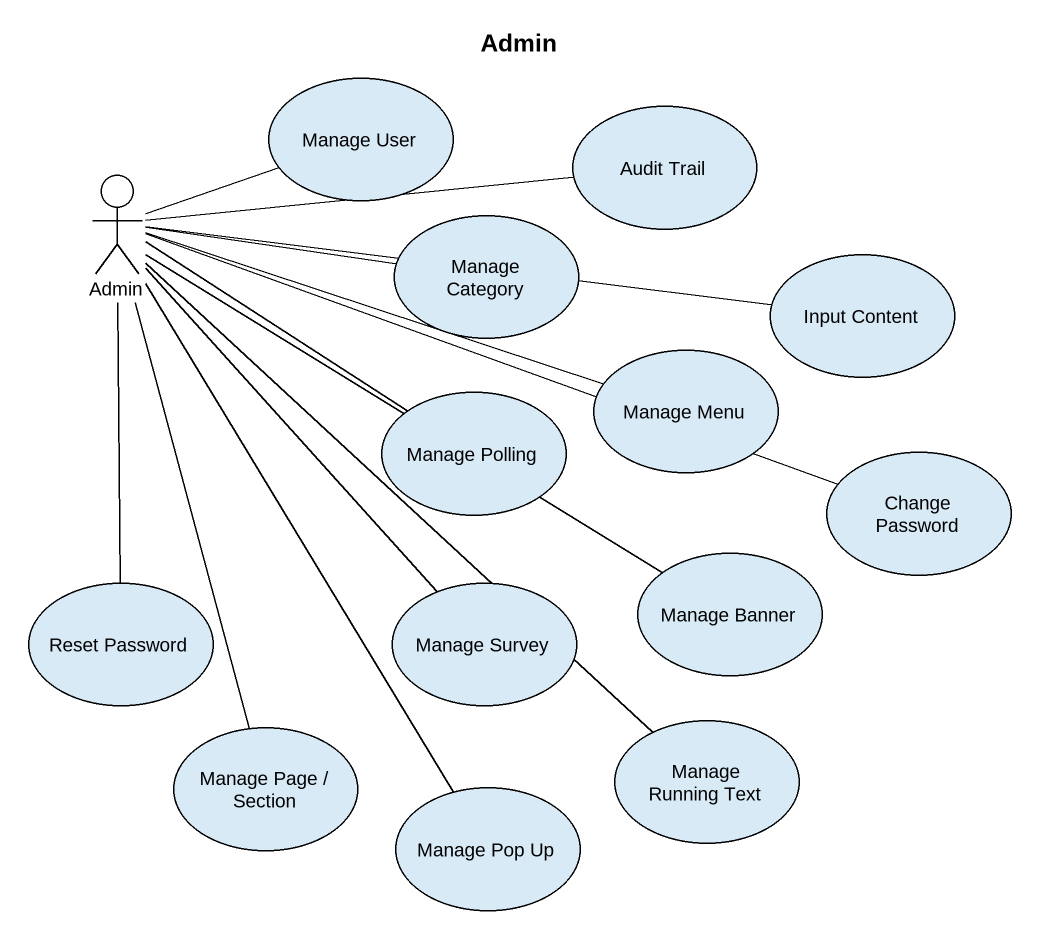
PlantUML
@startuml
title Admin
usecase "Manage User" as Manage_User
usecase "Audit Trail" as Audit_Trail
actor Admin
usecase "Manage Category" as Manage_Category
usecase "Input Content" as Input_Content
usecase "Manage Menu" as Manage_Menu
usecase "Manage Polling" as Manage_Polling
usecase "Change Password" as Change_Password
usecase "Reset Password" as Reset_Password
usecase "Manage Survey" as Manage_Survey
usecase "Manage Banner" as Manage_Banner
usecase "Manage Page / Section" as Manage_Page_Section
usecase "Manage Running Text" as Manage_Running_Text
usecase "Manage Pop Up" as Manage_Pop_Up
Admin -right- Manage_User
Admin -right- Audit_Trail
Admin -right- Manage_Category
Admin -right- Input_Content
Admin -right- Manage_Menu
Admin -right- Manage_Polling
Admin -right- Change_Password
Admin -- Reset_Password
Admin -- Manage_Survey
Admin -right- Manage_Banner
Admin -- Manage_Page_Section
Admin -- Manage_Running_Text
Admin -- Manage_Pop_Up
@enduml
